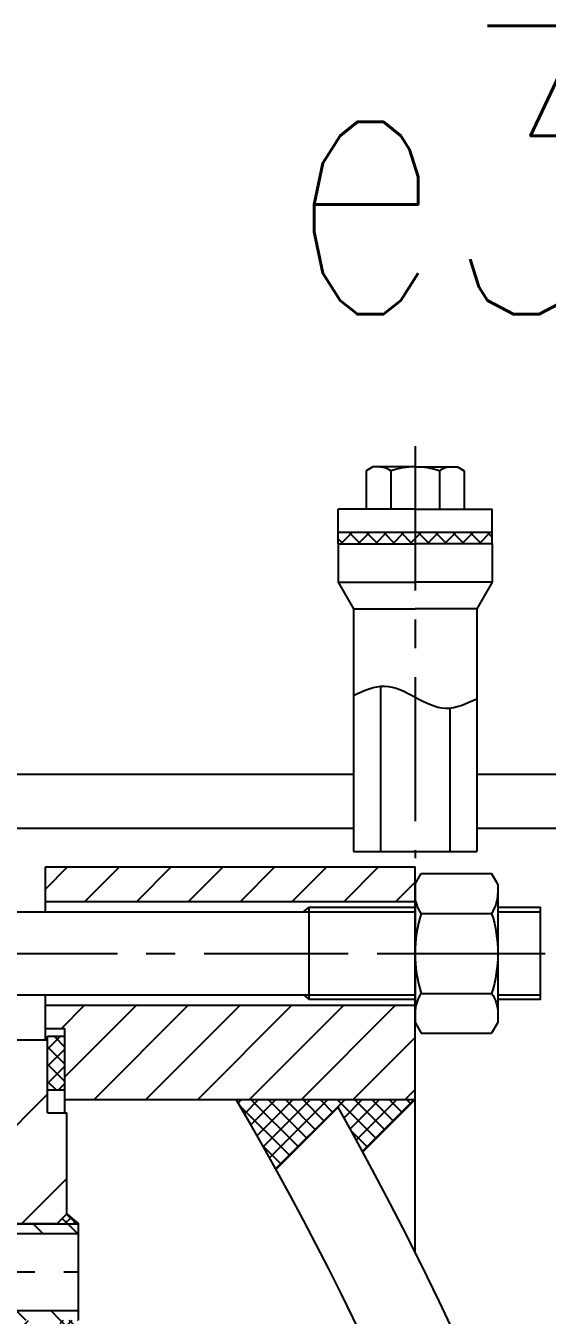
# Model space of a CAD drawing. Header units: millimetres. Extents: x -375 to 12388, y -150 to 8760.
# Drawn here: x 7709.2 to 7844.7, y 6714.4 to 7049.7 of the extents above; entities that cross this region are included whole.
import ezdxf
from ezdxf.enums import TextEntityAlignment as Align

# ---------------------------------------------------------------- set-up
doc = ezdxf.new("R2010")
doc.units = ezdxf.units.MM
doc.header["$LTSCALE"] = 30
doc.linetypes.add('CENTER', pattern=[2, 1.25, -0.25, 0.25, -0.25])
for name, color, linetype in [('1轮廓实线层', 4, 'Continuous'), ('2细线层', 7, 'Continuous'), ('3中心线层', 1, 'CENTER'), ('5剖面线层', 2, 'Continuous'), ('6文字层', 3, 'Continuous')]:
    doc.layers.add(name, color=color, linetype=linetype)
doc.styles.add('PC_TEXTSTYLE', font='romans.shx', dxfattribs={"width": 0.7, "bigfont": 'hzfs.shx'})

# ---------------------------------------------------------------- blocks, each defined once
blk = doc.blocks.new('浮头盖')
at = {"layer": '5剖面线层'}
h = blk.add_hatch(dxfattribs=at)
h.set_pattern_fill('ANSI37', color=256, style=0)
h.set_pattern_definition([(45, (-1299.153, -1108.442), (-2.245064, 2.245064), []), (135, (-1299.153, -1108.442), (-2.245064, -2.245064), [])])
h.paths.add_polyline_path([(-103.64, 427.5, -0.003798), (-97.23, 415.91), (-83.64, 429.5), (-130.15, 429.5, -0.00615), (-119.81, 411.33)])
at = {"layer": '1轮廓实线层'}
for p, q in [((-179.64, 490), (-83.64, 490)), ((-179.64, 478.3), (-179.64, 490)), ((-83.64, 389.81), (-83.64, 490)), ((-179.64, 481), (-83.64, 481)), ((-179.64, 445), (-179.64, 456.7)), ((-179.64, 454), (-83.64, 454)), ((-179.64, 448), (-174.64, 448)), ((-174.64, 426), (-174.64, 448)), ((-174.64, 429.5), (-83.64, 429.5)), ((-83.64, 429.5), (-97.23, 415.91)), ((-103.64, 427.5), (-119.81, 411.33))]:
    blk.add_line(p, q, dxfattribs=at)
for radius, start, end in [(850, 329.64912, 30.35088), (872, 330.64283, 29.35717)]:
    blk.add_arc((-863.65, 0), radius, start, end, dxfattribs=at)
at = {"layer": '3中心线层'}
blk.add_line((-318.49, 467.5), (-49.82, 467.5), dxfattribs=at)
blk = doc.blocks.new('M24')
at = {"layer": '1轮廓实线层', "extrusion": (0, -1.22465e-16, -1)}
for p, q in [((-21.5, 18), (-19.89, 20.78)), ((-19.89, 20.78), (-1.61, 20.78)), ((-19.89, 10.39), (-1.61, 10.39))]:
    blk.add_line(p, q, dxfattribs=at)
at = {"layer": '1轮廓实线层'}
for p, q in [((0, 18), (-1.61, 20.78)), ((-21.5, 18), (-21.5, -18)), ((-19.89, -10.39), (-1.61, -10.39)), ((-21.5, -18), (-19.89, -20.78)), ((-19.89, -20.78), (-1.61, -20.78))]:
    blk.add_line(p, q, dxfattribs=at)
at = {"layer": '1轮廓实线层', "extrusion": (1.22465e-16, 0, -1)}
for p, q in [((0, 18), (0, -18)), ((0, -18), (-1.61, -20.78))]:
    blk.add_line(p, q, dxfattribs=at)
at = {"layer": '1轮廓实线层', "extrusion": (0, -1.22465e-16, -1)}
blk.add_arc((12.3, 15.59), 9.2, 325.6158, 0, dxfattribs=at)
at = {"layer": '1轮廓实线层'}
for centre, radius, start, end in [((-9.2, 15.59), 9.2, 325.6158, 0), ((12.89, 0), 34.39, 162.412, 197.588), ((-12.3, -15.59), 9.2, 145.6158, 180)]:
    blk.add_arc(centre, radius, start, end, dxfattribs=at)
at = {"layer": '1轮廓实线层', "extrusion": (1.22465e-16, 0, -1)}
for centre, radius, start, end in [((34.39, 0), 34.39, 162.412, 197.588), ((9.2, -15.59), 9.2, 145.6158, 180)]:
    blk.add_arc(centre, radius, start, end, dxfattribs=at)
at = {"layer": '3中心线层'}
blk.add_line((-24.5, 0), (3, 0), dxfattribs=at)
at = {"layer": '1轮廓实线层', "style": 'PC_TEXTSTYLE'}
blk.add_text('TH_SUPERPART', height=1e-29, dxfattribs=at).set_placement((0, 0))
blk = doc.blocks.new('M24螺柱')
at = {"layer": '1轮廓实线层'}
blk.add_line((60, 12), (60, -12), dxfattribs=at)
for points in [[(-140, 12), (-138.5, 10.8), (-1.5, 10.8), (0, 12)], [(0, 12), (27.5, 12)], [(27.5, -12), (0, -12), (0, 12)], [(49, 12), (60, 12), (60, 10.8), (60, -10.8), (60, -12), (49, -12)]]:
    blk.add_lwpolyline(points, dxfattribs=at)
at = {"layer": '1轮廓实线层', "extrusion": (0, -1.22465e-16, -1)}
blk.add_lwpolyline([(140, -12), (138.5, -10.8), (1.5, -10.8), (0, -12)], dxfattribs=at)
at = {"layer": '2细线层'}
for p, q in [((-1.5, 10.8), (27.5, 10.8)), ((49, 10.8), (60, 10.8))]:
    blk.add_line(p, q, dxfattribs=at)
at = {"layer": '2细线层', "extrusion": (0, -1.22465e-16, -1)}
for p, q in [((-1.5, -10.8), (27.5, -10.8)), ((49, -10.8), (60, -10.8))]:
    blk.add_line(p, q, dxfattribs=at)
blk = doc.blocks.new('15')
at = {"layer": '5剖面线层'}
h = blk.add_hatch(dxfattribs=at)
h.set_pattern_fill('ANSI37', color=256, style=0)
h.set_pattern_definition([(45, (-1610.9996, -1714.7446), (-2.245064, 2.245064), []), (135, (-1610.9996, -1714.7446), (-2.245064, -2.245064), [])])
h.paths.add_polyline_path([(-20, 3), (-20, 0), (0, 0), (0, 3)])
h.paths.add_polyline_path([(20, 0), (20, 3), (0, 3), (0, 0)])
at = {"layer": '1轮廓实线层'}
for p, q in [((-11, 20), (-12.7, 19.02)), ((-12.7, 19.02), (-12.7, 9)), ((0, 20), (-11, 20)), ((-6.35, 19.02), (-6.35, 9)), ((0, 20), (11, 20)), ((6.35, 19.02), (6.35, 9)), ((11, 20), (12.7, 19.02)), ((12.7, 19.02), (12.7, 9)), ((-20, 3), (-20, 9)), ((0, 9), (-20, 9)), ((0, 9), (20, 9)), ((20, 3), (20, 9)), ((-20, 3), (20, 3)), ((-20, 0), (-20, 3)), ((-20, 0), (-20, -10)), ((-20, 0), (0, 0)), ((20, 0), (0, 0)), ((20, 0), (20, 3)), ((20, 0), (20, -10)), ((-20, -10), (0, -10)), ((-20, -10), (-16, -16.93)), ((20, -10), (0, -10)), ((20, -10), (16, -16.93)), ((-16, -16.93), (-16, -80)), ((-16, -16.93), (0, -16.93)), ((16, -16.93), (0, -16.93)), ((16, -16.93), (16, -80)), ((-9, -37.01), (-9, -80)), ((9, -42.69), (9, -80)), ((-16, -80), (16, -80))]:
    blk.add_line(p, q, dxfattribs=at)
for centre, radius, start, end in [((-9.72, 13.74), 6.27, 57.4322, 88.1836), ((0, -1.02), 21.02, 72.412, 107.588), ((9.72, 13.74), 6.27, 91.8164, 122.5678)]:
    blk.add_arc(centre, radius, start, end, dxfattribs=at)
at = {"layer": '2细线层'}
blk.add_spline([(-16, -39.42), (-7.93, -36.97), (7.93, -42.73), (16, -40.28)], degree=3, dxfattribs=at)
at = {"layer": '3中心线层'}
blk.add_line((0, 25.36), (0, -81.75), dxfattribs=at)

msp = doc.modelspace()

# ---------------------------------------------------------------- hatches: boundary and pattern name
at = {"layer": '5剖面线层'}
h = msp.add_hatch(dxfattribs=at)
h.set_pattern_fill('ANSI31', color=256, scale=3, style=0)
h.paths.add_polyline_path([(7810.33, 6826.49), (7810.33, 6830.99), (7714.33, 6830.99), (7714.33, 6821.99), (7810.33, 6821.99)])
h.paths.add_polyline_path([(7810.33, 6794.99), (7714.33, 6794.99), (7714.33, 6788.99), (7719.33, 6788.99), (7719.33, 6770.49), (7810.33, 6770.49)])
h = msp.add_hatch(dxfattribs=at)
h.set_pattern_fill('ANSI37', color=256, style=0)
h.set_pattern_definition([(45, (6594.8115, 5232.5452), (-2.245064, 2.245064), []), (135, (6594.8115, 5232.5452), (-2.245064, -2.245064), [])])
h.paths.add_polyline_path([(7719.33, 5908.99), (7714.83, 5908.99), (7714.83, 5895.99), (7714.83, 5894.99), (7719.33, 5894.99)])
h.paths.add_polyline_path([(7719.33, 6340.99), (7714.83, 6340.99), (7714.83, 6335.99), (7719.33, 6335.99)])
h.paths.add_polyline_path([(7719.33, 6345.99), (7714.83, 6345.99), (7714.83, 6340.99), (7719.33, 6340.99)])
h.paths.add_polyline_path([(7719.33, 6786.99), (7714.83, 6786.99), (7714.83, 6785.99), (7714.83, 6772.99), (7719.33, 6772.99)])
h = msp.add_hatch(dxfattribs=at)
h.set_pattern_fill('ANSI31', color=256, scale=6, style=0)
h.paths.add_polyline_path([(7714.83, 6785.99), (7645.33, 6785.99), (7651.5, 6766.99), (7643.83, 6766.99), (7643.83, 6738.86), (7644.83, 6738.28), (7717.33, 6738.28), (7719.83, 6740.78), (7719.83, 6766.99), (7714.83, 6766.99)])
h.paths.add_polyline_path([(7719.83, 6710.53), (7717.33, 6713.03), (7644.83, 6713.03), (7643.83, 6712.45), (7643.83, 6340.99), (7714.83, 6340.99), (7714.83, 6346.99), (7719.83, 6346.99)])
h.paths.add_polyline_path([(7719.83, 6334.99), (7714.83, 6334.99), (7714.83, 6340.99), (7643.83, 6340.99), (7643.83, 5968.82), (7719.83, 5968.82)])
h.paths.add_polyline_path([(7719.83, 5943.82), (7643.83, 5943.82), (7643.83, 5914.99), (7651.5, 5914.99), (7645.33, 5895.99), (7714.83, 5895.99), (7714.83, 5914.99), (7719.83, 5914.99)])
h = msp.add_hatch(dxfattribs=at)
h.set_pattern_fill('ANSI37', color=256, scale=0.5, angle=90, style=0)
h.paths.add_polyline_path([(7719.83, 6740.78), (7717.33, 6738.28), (7717.33, 6738.15), (7722.83, 6738.15)])
h.paths.add_polyline_path([(7722.83, 6713.15), (7717.33, 6713.15), (7717.33, 6713.03), (7719.83, 6710.53)])
h = msp.add_hatch(dxfattribs=at)
h.set_pattern_fill('ANSI31', color=256, scale=2, angle=90, style=0)
edge = h.paths.add_edge_path()
edge.add_line((7722.83, 6738.15), (7607.99, 6738.15))
edge.add_spline(control_points=[(7607.99, 6738.15), (7608.4, 6737.32), (7608.8, 6736.49), (7609.14, 6735.65)], knot_values=[0, 0, 0, 0, 2.620637, 2.620637, 2.620637, 2.620637], degree=3, periodic=0)
edge.add_line((7609.14, 6735.65), (7722.83, 6735.65))
edge.add_line((7722.83, 6735.65), (7722.83, 6738.15))
h.paths.add_polyline_path([(7722.83, 6715.65), (7615.33, 6715.65), (7615.33, 6713.15), (7722.83, 6713.15)])
edge = h.paths.add_edge_path()
edge.add_line((7615.33, 6715.65), (7606.55, 6715.65))
edge.add_spline(control_points=[(7606.55, 6715.65), (7606.88, 6714.82), (7607.29, 6713.99), (7607.69, 6713.15)], knot_values=[23.733546, 23.733546, 23.733546, 23.733546, 26.354182, 26.354182, 26.354182, 26.354182], degree=3, periodic=0)
edge.add_line((7607.69, 6713.15), (7615.33, 6713.15))
edge.add_line((7615.33, 6713.15), (7615.33, 6715.65))

# ---------------------------------------------------------------- linework, layer by layer
at = {"layer": '1轮廓实线层'}
for p, q in [((7794.34, 6854.99), (7705.33, 6854.99)), ((7915.36, 6854.99), (7826.34, 6854.99)), ((7794.34, 6840.99), (7705.33, 6840.99)), ((7915.36, 6840.99), (7826.34, 6840.99)), ((7714.83, 6786.99), (7719.33, 6786.99)), ((7714.83, 6785.99), (7714.83, 6786.99)), ((7719.33, 6766.99), (7719.33, 6786.99)), ((7645.33, 6785.99), (7714.83, 6785.99)), ((7714.83, 6766.99), (7714.83, 6785.99)), ((7714.83, 6772.99), (7719.33, 6772.99)), ((7714.83, 6766.99), (7719.83, 6766.99)), ((7719.83, 6740.78), (7719.83, 6766.99)), ((7717.33, 6738.28), (7719.83, 6740.78)), ((7719.83, 6740.78), (7722.83, 6738.15)), ((1722.83, 6738.15), (7722.83, 6738.15)), ((7644.83, 6738.28), (7717.33, 6738.28)), ((7717.33, 6738.15), (7717.33, 6738.28)), ((7722.83, 6713.15), (7722.83, 6738.15)), ((7609.14, 6735.65), (7722.83, 6735.65)), ((7606.55, 6715.65), (7722.83, 6715.65))]:
    msp.add_line(p, q, dxfattribs=at)
at = {"layer": '3中心线层'}
msp.add_line((1719.01, 6725.65), (7722.83, 6725.65), dxfattribs=at)

# ---------------------------------------------------------------- block references
at = {"layer": '1轮廓实线层'}
for name, p in [('浮头盖', (7893.96, 6340.99)), ('M24', (7831.83, 6808.49)), ('M24螺柱', (7782.83, 6808.49))]:
    msp.add_blockref(name, p, dxfattribs=at)
at = {"layer": '6文字层'}
msp.add_blockref('15', (7810.34, 6914.99), dxfattribs=at)

# ---------------------------------------------------------------- texts
at = {"layer": '6文字层', "style": 'PC_TEXTSTYLE', "width": 0.7}
msp.add_text('e3', height=75, dxfattribs=at).set_placement((7820.11, 6952.2), align=Align.BOTTOM_CENTER)

doc.saveas('drawing.dxf')
